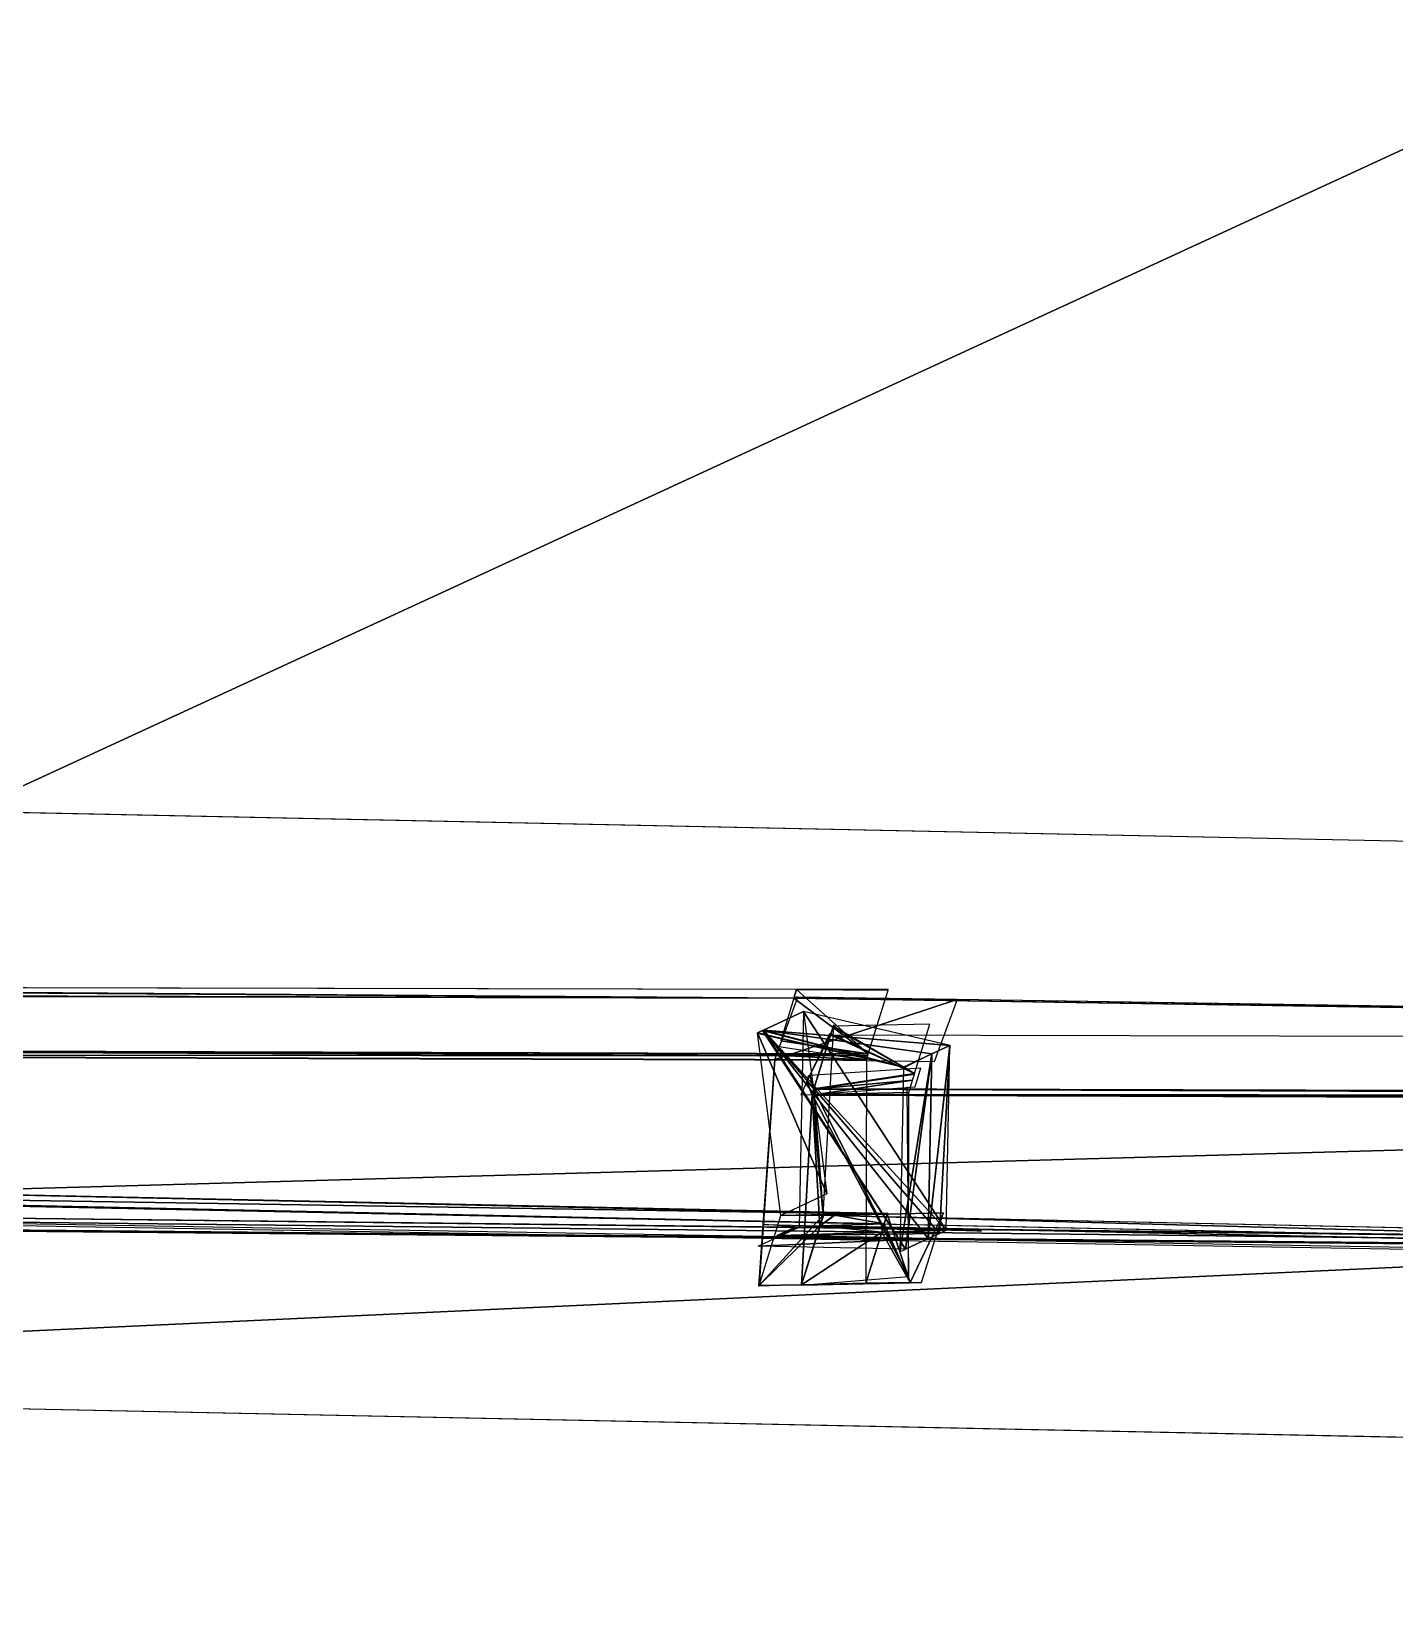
# Model space of a CAD drawing. Extents: x -1551 to 3643, y -2128 to 2177.
# Drawn here: x 436.92 to 477.19, y -73.08 to -26.51 of the extents above; entities that cross this region are included whole.
import ezdxf

# ---------------------------------------------------------------- set-up
doc = ezdxf.new("R2010")
doc.units = 0
doc.header["$MEASUREMENT"] = 0
doc.layers.get('0').update_dxf_attribs({"color": 13, "linetype": 'CONTINUOUS'})

# ---------------------------------------------------------------- blocks, each defined once
blk = doc.blocks.new('HOUSE_DWG')
at = {"color": 0}
for p, q in [((550.767, 17.147, 125.262), (805.723, 77.689, 125.958)), ((801.335, 72.291, 87.099), (611.28, 26.098, 87.099)), ((558.815, 6.003, 121.799), (803.776, 67.188, 121.799)), ((558.9, 6.087, 75.747), (807.03, 67.399, 75.747)), ((563.24, 7.133, 76.816), (807.64, 66.09, 76.816)), ((797.492, 57.621, 125.925), (554.839, 0, 125.262)), ((757.337, 53.956, 85.364), (559.022, 6.116, 85.364)), ((607.999, 24.215, 92.226), (656.488, 36.668, 91.319)), ((659.383, 35.975, 122.688), (608.357, 22.907, 122.908)), ((608.4, 22.751, 126.565), (659.516, 35.842, 126.345)), ((609.037, 18.933, 86.391), (660.687, 31.153, 86.129)), ((660.759, 30.891, 92.256), (612.772, 19.539, 92.5)), ((657.721, 30.247, 86.119), (560.959, 7.27, 86.119)), ((611.28, 26.098, 87.099), (606.707, 24.987, 87.099)), ((611.28, 26.098, 87.099), (611.643, 24.602, 126.193)), ((609.223, 25.865, 86.119), (606.604, 25.198, 86.13)), ((609.227, 25.853, 86.399), (609.223, 25.865, 86.119)), ((609.227, 25.852, 86.412), (609.227, 25.853, 86.399)), ((606.607, 25.186, 86.414), (558.119, 12.732, 87.322)), ((606.604, 25.198, 86.13), (606.607, 25.186, 86.401)), ((606.607, 25.186, 86.401), (606.607, 25.186, 86.41)), ((606.607, 25.186, 86.41), (606.607, 25.186, 86.414)), ((606.607, 25.186, 86.414), (606.664, 24.977, 91.319)), ((606.607, 25.186, 86.414), (606.664, 24.977, 91.319)), ((610.691, 25.2, 87.313), (607.942, 24.424, 87.322)), ((558.176, 12.523, 92.226), (606.664, 24.977, 91.319)), ((606.707, 24.987, 87.099), (606.664, 24.977, 87.099)), ((606.664, 24.977, 87.099), (606.664, 24.977, 91.319)), ((607.071, 23.49, 126.193), (606.707, 24.987, 87.099)), ((609.56, 24.283, 122.688), (558.534, 11.215, 122.908)), ((611.643, 24.602, 126.193), (607.071, 23.49, 126.193)), ((607.934, 24.453, 86.623), (607.934, 24.452, 86.647)), ((609.037, 18.933, 86.391), (607.934, 24.453, 86.623)), ((607.934, 24.452, 86.647), (607.942, 24.424, 87.322)), ((607.942, 24.424, 87.322), (607.948, 24.4, 87.876)), ((607.948, 24.4, 87.876), (607.993, 24.238, 91.673)), ((607.948, 24.4, 87.876), (607.993, 24.238, 91.673)), ((607.993, 24.238, 91.673), (607.951, 24.23, 91.673)), ((607.951, 24.23, 91.673), (608.033, 23.176, 115.487)), ((607.993, 24.238, 91.673), (607.999, 24.215, 92.226)), ((607.993, 24.238, 91.673), (607.999, 24.215, 92.226)), ((609.65, 24.306, 122.688), (609.56, 24.283, 122.688)), ((609.65, 24.306, 122.688), (609.56, 24.283, 122.688)), ((609.56, 24.283, 122.688), (609.653, 24.295, 122.943)), ((609.56, 24.283, 122.688), (609.653, 24.295, 122.943)), ((609.653, 24.295, 122.943), (609.65, 24.306, 122.688)), ((609.662, 24.261, 123.76), (609.653, 24.295, 122.943)), ((558.573, 11.072, 126.266), (609.633, 24.143, 126.181)), ((558.573, 11.072, 126.266), (609.633, 24.143, 126.181)), ((558.576, 11.059, 126.565), (609.693, 24.15, 126.345)), ((605.804, 23.652, 86.757), (610.247, 23.767, 86.757)), ((610.247, 23.767, 4.24), (605.804, 23.652, 4.24)), ((608.75, 24.028, 123.764), (606.986, 23.8, 118.934)), ((606.986, 23.8, 118.934), (607.043, 23.594, 123.772)), ((608.75, 24.028, 123.764), (607.043, 23.594, 123.772)), ((607.071, 23.49, 126.193), (609.633, 24.143, 126.181)), ((609.691, 24.157, 126.181), (609.633, 24.143, 126.181)), ((609.691, 24.157, 126.181), (609.633, 24.143, 126.181)), ((609.691, 24.157, 126.181), (609.633, 24.143, 126.181)), ((609.633, 24.143, 126.181), (609.693, 24.15, 126.345)), ((609.633, 24.143, 126.181), (609.693, 24.15, 126.345)), ((609.691, 24.157, 126.181), (611.328, 17.766, 125.907)), ((609.693, 24.15, 126.345), (609.691, 24.157, 126.181)), ((610.247, 23.767, 36.547), (610.292, 23.777, 86.781)), ((610.247, 23.767, 36.547), (611.509, 18.454, 36.547)), ((611.509, 18.454, 36.181), (610.247, 23.767, 36.547)), ((610.247, 23.767, 4.481), (610.247, 23.767, 36.547)), ((611.509, 18.454, 36.181), (610.247, 23.767, 36.547)), ((611.509, 18.454, 4.573), (610.247, 23.767, 4.481)), ((610.247, 23.767, 36.547), (610.247, 23.767, 86.757)), ((610.247, 23.767, 86.757), (611.509, 18.454, 86.757)), ((610.247, 23.767, 36.547), (611.509, 18.454, 36.547)), ((610.247, 23.767, 36.547), (610.247, 23.767, 86.757)), ((610.247, 23.767, 4.481), (610.247, 23.767, 36.547)), ((610.247, 23.767, 4.481), (610.247, 23.767, 4.24)), ((611.023, 23.987, 115.785), (611.019, 24, 115.476)), ((611.062, 23.844, 119.133), (611.023, 23.987, 115.785)), ((605.804, 23.652, 4.24), (607.277, 17.45, 4.24)), ((605.804, 23.652, 4.24), (607.826, 18.603, 4.24)), ((607.826, 18.603, 86.134), (605.804, 23.652, 86.134)), ((605.804, 23.652, 76.82), (605.804, 23.652, 75.331)), ((605.804, 23.652, 86.134), (605.804, 23.652, 76.82)), ((605.804, 23.652, 86.134), (605.804, 23.652, 86.757)), ((605.804, 23.652, 75.331), (605.804, 23.652, 4.24)), ((611.509, 18.454, 76.82), (605.804, 23.652, 76.82)), ((605.804, 23.652, 76.82), (605.804, 23.652, 75.331)), ((605.804, 23.652, 75.331), (605.804, 23.652, 4.24)), ((605.804, 23.652, 4.24), (611.509, 18.454, 4.24)), ((607.071, 23.49, 126.193), (608.29, 16.908, 125.917)), ((608.396, 22.764, 126.266), (611.285, 23.748, 126.263)), ((608.507, 22.795, 126.266), (611.145, 23.54, 126.257)), ((608.507, 22.795, 126.266), (611.145, 23.54, 126.257)), ((611.051, 23.689, 126.256), (612.495, 18.27, 126.031)), ((612.495, 18.27, 126.031), (611.145, 23.54, 126.257)), ((608.046, 23.015, 119.144), (608.003, 23.173, 115.424)), ((608.357, 22.907, 122.908), (608.033, 23.176, 115.487)), ((608.033, 23.176, 115.487), (608.046, 23.015, 119.144)), ((608.357, 22.907, 122.908), (608.033, 23.176, 115.487)), ((608.385, 22.761, 126.266), (608.046, 23.015, 119.144)), ((608.046, 23.015, 119.144), (608.396, 22.764, 126.266)), ((608.385, 22.761, 126.266), (608.046, 23.015, 119.144)), ((608.046, 23.015, 119.144), (608.077, 22.674, 126.267)), ((608.046, 23.015, 119.144), (608.396, 22.764, 126.266)), ((608.357, 22.907, 122.908), (608.361, 22.894, 123.216)), ((608.357, 22.907, 122.908), (608.361, 22.894, 123.216)), ((608.357, 22.907, 122.908), (608.361, 22.894, 123.216)), ((608.357, 22.907, 122.908), (608.361, 22.894, 123.216)), ((608.396, 22.764, 126.266), (608.361, 22.894, 123.216)), ((608.396, 22.764, 126.266), (608.361, 22.894, 123.216)), ((608.396, 22.764, 126.266), (608.361, 22.894, 123.216)), ((608.396, 22.764, 126.266), (608.361, 22.894, 123.216)), ((608.077, 22.674, 126.267), (608.385, 22.761, 126.266)), ((608.396, 22.764, 126.266), (608.385, 22.761, 126.266)), ((608.396, 22.764, 126.266), (608.385, 22.761, 126.266)), ((608.4, 22.751, 126.565), (608.385, 22.761, 126.266)), ((608.507, 22.795, 126.266), (608.396, 22.764, 126.266)), ((608.507, 22.795, 126.266), (608.396, 22.764, 126.266)), ((608.507, 22.795, 126.266), (608.396, 22.764, 126.266)), ((608.398, 22.758, 126.401), (608.396, 22.764, 126.266)), ((608.398, 22.758, 126.401), (608.396, 22.764, 126.266)), ((608.396, 22.764, 126.266), (609.501, 17.238, 126.169)), ((608.398, 22.758, 126.401), (608.396, 22.764, 126.266)), ((608.398, 22.758, 126.401), (608.396, 22.764, 126.266)), ((608.396, 22.764, 126.266), (609.501, 17.238, 126.169)), ((608.396, 22.764, 126.266), (609.501, 17.238, 126.169)), ((608.4, 22.751, 126.565), (608.398, 22.758, 126.401)), ((608.4, 22.751, 126.565), (608.398, 22.758, 126.401)), ((608.4, 22.751, 126.565), (608.398, 22.758, 126.401)), ((608.507, 22.795, 126.266), (608.4, 22.751, 126.565)), ((612.467, 19.891, 86.612), (610.87, 19.44, 86.618)), ((612.467, 19.891, 86.612), (610.87, 19.44, 86.618)), ((612.467, 19.891, 86.612), (610.87, 19.44, 86.612)), ((559.214, 7.241, 86.391), (610.864, 19.461, 86.129)), ((610.935, 19.2, 92.256), (559.285, 6.98, 92.518)), ((607.826, 18.603, 86.134), (610.864, 19.461, 86.125)), ((609.121, 18.675, 92.518), (612.772, 19.539, 92.5)), ((609.121, 18.675, 92.518), (612.772, 19.539, 92.5)), ((610.87, 19.44, 86.612), (609.36, 19.014, 86.612)), ((610.87, 19.44, 86.612), (609.36, 19.014, 86.612)), ((610.87, 19.44, 86.618), (609.375, 19.018, 86.623)), ((610.87, 19.44, 86.618), (609.375, 19.018, 86.623)), ((610.864, 19.461, 86.129), (610.87, 19.44, 86.612)), ((610.864, 19.461, 86.125), (610.864, 19.461, 86.129)), ((610.864, 19.461, 86.129), (610.87, 19.44, 86.612)), ((610.935, 19.2, 92.256), (610.87, 19.44, 86.618)), ((610.935, 19.2, 92.256), (610.87, 19.44, 86.618)), ((610.87, 19.44, 86.612), (610.87, 19.44, 86.618)), ((610.87, 19.44, 86.612), (610.87, 19.44, 86.618)), ((610.87, 19.44, 86.612), (610.87, 19.44, 86.618)), ((610.935, 19.2, 92.256), (610.87, 19.44, 86.618)), ((610.989, 19.006, 96.793), (610.935, 19.2, 92.256)), ((610.989, 19.006, 96.793), (610.935, 19.2, 92.256)), ((612.526, 18.691, 4.457), (607.277, 17.45, 4.484)), ((607.523, 18.297, 92.526), (609.109, 18.672, 92.518)), ((609.36, 19.014, 86.612), (609.037, 18.933, 86.391)), ((609.36, 19.014, 86.612), (609.037, 18.933, 86.391)), ((609.037, 18.933, 86.391), (609.109, 18.672, 92.518)), ((609.037, 18.933, 86.391), (609.109, 18.672, 92.518)), ((609.037, 18.933, 86.391), (609.109, 18.672, 92.518)), ((609.037, 18.933, 86.391), (609.109, 18.672, 92.518)), ((609.36, 19.014, 86.612), (609.054, 18.928, 86.612)), ((609.36, 19.014, 86.612), (609.054, 18.928, 86.612)), ((609.054, 18.928, 86.612), (609.121, 18.675, 92.518)), ((609.054, 18.928, 86.612), (609.121, 18.675, 92.518)), ((609.121, 18.675, 92.518), (609.109, 18.672, 92.518)), ((609.121, 18.675, 92.518), (609.109, 18.672, 92.518)), ((609.121, 18.675, 92.518), (609.109, 18.672, 92.518)), ((609.121, 18.675, 92.518), (609.109, 18.672, 92.518)), ((609.109, 18.672, 92.518), (609.5, 17.24, 126.123)), ((609.109, 18.672, 92.518), (609.5, 17.24, 126.123)), ((609.109, 18.672, 92.518), (609.5, 17.24, 126.123)), ((609.375, 19.018, 86.623), (609.36, 19.014, 86.612)), ((609.375, 19.018, 86.623), (609.36, 19.014, 86.612)), ((611.509, 18.454, 36.181), (607.277, 17.45, 36.181)), ((607.277, 17.45, 4.484), (611.509, 18.454, 4.573)), ((611.509, 18.454, 36.181), (607.277, 17.45, 36.181)), ((611.509, 18.454, 36.181), (607.277, 17.45, 36.537)), ((611.509, 18.454, 76.82), (607.277, 17.45, 76.82)), ((611.509, 18.454, 36.181), (607.277, 17.45, 36.537)), ((607.826, 18.603, 4.24), (607.826, 18.603, 86.134)), ((609.501, 17.238, 126.169), (612.495, 18.27, 126.031)), ((611.509, 18.454, 36.547), (611.509, 18.454, 36.181)), ((611.509, 18.454, 4.573), (611.509, 18.454, 16.51)), ((611.509, 18.454, 4.573), (611.509, 18.454, 16.51)), ((611.509, 18.454, 36.547), (611.509, 18.454, 76.82)), ((611.509, 18.454, 36.547), (611.509, 18.454, 36.181)), ((611.509, 18.454, 86.757), (611.509, 18.454, 76.82)), ((611.509, 18.454, 36.547), (611.509, 18.454, 76.82)), ((611.509, 18.454, 4.573), (611.509, 18.454, 16.51)), ((611.509, 18.454, 36.547), (611.509, 18.454, 36.181)), ((611.509, 18.454, 36.547), (611.509, 18.454, 76.82)), ((611.509, 18.454, 4.24), (611.509, 18.454, 4.573)), ((612.593, 18.113, 126.123), (612.914, 18.203, 126.123)), ((609.5, 17.24, 126.123), (612.593, 18.113, 126.123)), ((609.5, 17.24, 126.123), (612.593, 18.113, 126.123)), ((609.5, 17.24, 126.123), (611.328, 17.766, 125.907)), ((609.5, 17.24, 126.123), (611.328, 17.766, 125.907)), ((609.501, 17.238, 126.169), (612.593, 18.111, 126.159)), ((612.593, 18.111, 126.159), (612.593, 18.113, 126.123)), ((607.277, 17.45, 36.537), (607.155, 17.421, 36.547)), ((607.155, 17.421, 4.481), (607.277, 17.45, 4.484)), ((607.155, 17.421, 36.547), (607.155, 17.421, 4.481)), ((607.277, 17.45, 4.24), (607.277, 17.45, 4.484)), ((607.277, 17.45, 36.181), (607.277, 17.45, 4.484)), ((607.277, 17.45, 36.537), (607.277, 17.45, 36.181)), ((607.277, 17.45, 76.82), (607.277, 17.45, 36.537)), ((607.277, 17.45, 36.181), (607.277, 17.45, 4.484)), ((607.277, 17.45, 36.537), (607.277, 17.45, 36.181)), ((609.5, 17.24, 126.123), (609.501, 17.238, 126.169)), ((609.5, 17.24, 126.123), (609.501, 17.238, 126.169)), ((608.294, 16.893, 126.265), (608.29, 16.908, 125.917)), ((608.294, 16.893, 126.265), (608.29, 16.908, 125.917))]:
    blk.add_line(p, q, dxfattribs=at)
at = {"color": 17}
for p, q in [((606.664, 24.977, 91.319), (801.335, 72.291, 91.319)), ((807.03, 67.399, 91.701), (558.9, 6.087, 91.701)), ((803.687, 67.148, 125.262), (570.668, 8.946, 125.262)), ((609.65, 24.306, 122.688), (609.227, 25.852, 86.412)), ((611.019, 24, 115.476), (610.691, 25.2, 87.313)), ((606.664, 24.977, 91.319), (606.947, 23.945, 115.532)), ((606.947, 23.945, 115.532), (609.56, 24.283, 122.688)), ((609.662, 24.261, 123.76), (608.75, 24.028, 123.764)), ((609.691, 24.157, 126.181), (609.662, 24.261, 123.76)), ((609.691, 24.157, 126.181), (609.662, 24.261, 123.76)), ((607.999, 24.215, 92.226), (608.357, 22.907, 122.908)), ((607.999, 24.215, 92.226), (608.357, 22.907, 122.908)), ((607.999, 24.215, 92.226), (608.357, 22.907, 122.908)), ((608.033, 23.176, 115.487), (611.159, 24.207, 115.483)), ((611.019, 24, 115.476), (608.357, 22.907, 122.908)), ((611.019, 24, 115.476), (608.357, 22.907, 122.908)), ((608.361, 22.894, 123.216), (611.023, 23.987, 115.785)), ((608.361, 22.894, 123.216), (611.023, 23.987, 115.785)), ((611.062, 23.844, 119.133), (608.507, 22.795, 126.266)), ((611.062, 23.844, 119.133), (608.507, 22.795, 126.266)), ((608.75, 24.028, 123.764), (609.633, 24.143, 126.181)), ((608.75, 24.028, 123.764), (609.633, 24.143, 126.181)), ((611.145, 23.54, 126.257), (611.062, 23.844, 119.133)), ((611.285, 23.748, 126.263), (611.159, 24.207, 115.483)), ((607.043, 23.594, 123.772), (607.071, 23.49, 126.193)), ((608.294, 16.893, 126.265), (607.071, 23.49, 126.193)), ((608.396, 22.764, 126.266), (612.495, 18.27, 126.031)), ((608.396, 22.764, 126.266), (612.495, 18.27, 126.031)), ((608.398, 22.758, 126.401), (609.501, 17.238, 126.169)), ((612.593, 18.113, 126.123), (612.467, 19.891, 86.612)), ((612.914, 18.203, 126.123), (612.467, 19.891, 86.612)), ((612.593, 18.113, 126.123), (612.467, 19.891, 86.612)), ((612.772, 19.539, 92.5), (612.526, 18.691, 4.457)), ((609.121, 18.675, 92.518), (609.5, 17.24, 126.123)), ((609.121, 18.675, 92.518), (609.5, 17.24, 126.123)), ((611.328, 17.766, 125.907), (610.989, 19.006, 96.793)), ((611.328, 17.766, 125.907), (610.989, 19.006, 96.793)), ((607.277, 17.45, 4.484), (607.523, 18.297, 92.526)), ((608.29, 16.908, 125.917), (607.826, 18.603, 86.134)), ((611.509, 18.454, 16.51), (611.509, 18.454, 36.181)), ((611.509, 18.454, 16.51), (611.509, 18.454, 36.181)), ((611.509, 18.454, 16.51), (611.509, 18.454, 36.181)), ((609.5, 17.24, 126.123), (608.294, 16.893, 126.265))]:
    blk.add_line(p, q, dxfattribs=at)
at = {"color": 55}
mesh = blk.add_polyface(dxfattribs=at)
corners = [(775.96, 183.203, 86.119), (543.287, 81.694, 86.119), (532.889, 125.483, 86.119), (545.187, 73.693, 86.119), (560.959, 7.27, 86.119), (657.721, 30.247, 86.119), (690.563, 39.729, 86.119), (797.995, 90.408, 86.119), (803.649, 66.596, 86.119), (804.031, 64.99, 86.119), (803.652, 66.583, 86.119)]
mesh.append_faces([[corners[k] for k in face] for face in [(0, 1, 2), (6, 7, 8), (9, 6, 10)]], dxfattribs={"vtx0": -1, "color": 55})
mesh.append_faces([[corners[k] for k in face] for face in [(1, 0, 3), (3, 0, 4), (4, 0, 5)]], dxfattribs={"vtx0": -1, "vtx1": -1, "color": 55})
mesh.append_faces([[corners[k] for k in face] for face in [(5, 0, 6)]], dxfattribs={"vtx0": -1, "vtx1": -1, "vtx2": -1, "color": 55})
mesh.append_faces([[corners[k] for k in face] for face in [(6, 0, 7), (6, 9, 5)]], dxfattribs={"vtx0": -1, "vtx2": -1, "color": 55})
at = {"color": 17}
mesh = blk.add_polyface(dxfattribs=at)
corners = [(805.723, 77.689, 125.958), (553.72, 4.713, 125.262), (550.767, 17.147, 125.262), (554.839, 0, 125.262), (797.492, 57.621, 125.925), (809.795, 60.542, 125.958), (807.984, 68.17, 125.958)]
mesh.append_faces([[corners[k] for k in face] for face in [(0, 1, 2), (5, 0, 6)]], dxfattribs={"vtx0": -1, "color": 17})
mesh.append_faces([[corners[k] for k in face] for face in [(1, 0, 3), (3, 0, 4), (4, 0, 5)]], dxfattribs={"vtx0": -1, "vtx1": -1, "color": 17})
mesh = blk.add_polyface(dxfattribs=at)
corners = [(606.664, 24.977, 91.319), (611.28, 26.098, 87.099), (606.664, 24.977, 87.099), (801.335, 72.291, 87.099), (801.335, 72.291, 91.319)]
mesh.append_faces([[corners[k] for k in face] for face in [(0, 1, 2), (3, 0, 4)]], dxfattribs={"vtx0": -1, "color": 17})
mesh.append_faces([[corners[k] for k in face] for face in [(1, 0, 3)]], dxfattribs={"vtx0": -1, "vtx1": -1, "color": 17})
mesh = blk.add_polyface(dxfattribs=at)
corners = [(803.687, 67.148, 125.262), (558.815, 6.003, 121.799), (803.776, 67.188, 121.799), (558.727, 5.963, 125.262)]
mesh.append_faces([[corners[k] for k in face] for face in [(0, 1, 2), (1, 0, 3)]], dxfattribs={"vtx0": -1, "color": 17})
mesh = blk.add_polyface(dxfattribs=at)
corners = [(807.03, 67.399, 86.119), (558.9, 6.087, 75.747), (807.03, 67.399, 75.747), (558.9, 6.087, 91.701), (807.03, 67.399, 91.701)]
mesh.append_faces([[corners[k] for k in face] for face in [(0, 1, 2), (3, 0, 4)]], dxfattribs={"vtx0": -1, "color": 17})
mesh.append_faces([[corners[k] for k in face] for face in [(1, 0, 3)]], dxfattribs={"vtx0": -1, "vtx1": -1, "color": 17})
mesh = blk.add_polyface(dxfattribs=at)
corners = [(608.357, 22.907, 122.908), (659.476, 35.987, 122.943), (659.383, 35.975, 122.688), (608.361, 22.894, 123.216), (659.486, 35.952, 123.76), (608.396, 22.764, 126.266), (659.514, 35.849, 126.181)]
mesh.append_faces([[corners[k] for k in face] for face in [(0, 1, 2), (4, 5, 6)]], dxfattribs={"vtx0": -1, "color": 17})
mesh.append_faces([[corners[k] for k in face] for face in [(1, 3, 4)]], dxfattribs={"vtx0": -1, "vtx1": -1, "color": 17})
mesh.append_faces([[corners[k] for k in face] for face in [(1, 0, 3), (4, 3, 5)]], dxfattribs={"vtx0": -1, "vtx2": -1, "color": 17})
mesh = blk.add_polyface(dxfattribs=at)
corners = [(608.396, 22.764, 126.266), (659.456, 35.835, 126.181), (659.514, 35.849, 126.181)]
mesh.append_faces([[corners[k] for k in face] for face in [(0, 1, 2)]], dxfattribs={"color": 17})
mesh = blk.add_polyface(dxfattribs=at)
corners = [(608.396, 22.764, 126.266), (659.516, 35.842, 126.345), (659.456, 35.835, 126.181), (608.398, 22.758, 126.401), (608.4, 22.751, 126.565)]
mesh.append_faces([[corners[k] for k in face] for face in [(0, 1, 2), (1, 3, 4)]], dxfattribs={"vtx0": -1, "color": 17})
mesh.append_faces([[corners[k] for k in face] for face in [(1, 0, 3)]], dxfattribs={"vtx0": -1, "vtx2": -1, "color": 17})
mesh = blk.add_polyface(dxfattribs=at)
corners = [(660.759, 30.891, 92.256), (609.037, 18.933, 86.391), (660.687, 31.153, 86.129), (609.109, 18.672, 92.518)]
mesh.append_faces([[corners[k] for k in face] for face in [(0, 1, 2), (1, 0, 3)]], dxfattribs={"vtx0": -1, "color": 17})
mesh = blk.add_polyface(dxfattribs=at)
corners = [(609.109, 18.672, 92.518), (612.772, 19.539, 92.5), (609.121, 18.675, 92.518), (660.759, 30.891, 92.256)]
mesh.append_faces([[corners[k] for k in face] for face in [(0, 1, 2), (1, 0, 3)]], dxfattribs={"vtx0": -1, "color": 17})
mesh = blk.add_polyface(dxfattribs=at)
corners = [(611.28, 26.098, 87.099), (607.071, 23.49, 126.193), (606.707, 24.987, 87.099), (611.643, 24.602, 126.193)]
mesh.append_faces([[corners[k] for k in face] for face in [(0, 1, 2), (1, 0, 3)]], dxfattribs={"vtx0": -1, "color": 17})
mesh = blk.add_polyface(dxfattribs=at)
corners = [(606.604, 25.198, 86.13), (609.227, 25.853, 86.399), (609.223, 25.865, 86.119), (606.607, 25.186, 86.401), (609.227, 25.852, 86.412), (606.607, 25.186, 86.41), (606.607, 25.186, 86.414), (609.65, 24.306, 122.688), (606.664, 24.977, 91.319), (606.947, 23.945, 115.532), (609.56, 24.283, 122.688)]
mesh.append_faces([[corners[k] for k in face] for face in [(0, 1, 2), (7, 9, 10)]], dxfattribs={"vtx0": -1, "color": 17})
mesh.append_faces([[corners[k] for k in face] for face in [(1, 3, 4), (4, 6, 7)]], dxfattribs={"vtx0": -1, "vtx1": -1, "color": 17})
mesh.append_faces([[corners[k] for k in face] for face in [(1, 0, 3), (4, 3, 5), (4, 5, 6), (7, 6, 8), (7, 8, 9)]], dxfattribs={"vtx0": -1, "vtx2": -1, "color": 17})
mesh = blk.add_polyface(dxfattribs=at)
corners = [(558.119, 12.732, 87.322), (606.664, 24.977, 91.319), (606.607, 25.186, 86.414), (558.125, 12.708, 87.876), (558.169, 12.546, 91.673), (558.176, 12.523, 92.226)]
mesh.append_faces([[corners[k] for k in face] for face in [(0, 1, 2), (1, 4, 5)]], dxfattribs={"vtx0": -1, "color": 17})
mesh.append_faces([[corners[k] for k in face] for face in [(1, 0, 3), (1, 3, 4)]], dxfattribs={"vtx0": -1, "vtx2": -1, "color": 17})
mesh = blk.add_polyface(dxfattribs=at)
corners = [(607.942, 24.424, 87.322), (611.019, 24, 115.476), (610.691, 25.2, 87.313), (607.948, 24.4, 87.876), (607.993, 24.238, 91.673), (607.999, 24.215, 92.226), (608.357, 22.907, 122.908)]
mesh.append_faces([[corners[k] for k in face] for face in [(0, 1, 2), (1, 5, 6)]], dxfattribs={"vtx0": -1, "color": 17})
mesh.append_faces([[corners[k] for k in face] for face in [(1, 0, 3), (1, 3, 4), (1, 4, 5)]], dxfattribs={"vtx0": -1, "vtx2": -1, "color": 17})
mesh = blk.add_polyface(dxfattribs=at)
corners = [(558.534, 11.215, 122.908), (609.653, 24.295, 122.943), (609.56, 24.283, 122.688), (558.537, 11.202, 123.216), (609.662, 24.261, 123.76), (558.573, 11.072, 126.266), (609.691, 24.157, 126.181)]
mesh.append_faces([[corners[k] for k in face] for face in [(0, 1, 2), (4, 5, 6)]], dxfattribs={"vtx0": -1, "color": 17})
mesh.append_faces([[corners[k] for k in face] for face in [(1, 3, 4)]], dxfattribs={"vtx0": -1, "vtx1": -1, "color": 17})
mesh.append_faces([[corners[k] for k in face] for face in [(1, 0, 3), (4, 3, 5)]], dxfattribs={"vtx0": -1, "vtx2": -1, "color": 17})
mesh = blk.add_polyface(dxfattribs=at)
corners = [(609.5, 17.24, 126.123), (608.396, 22.764, 126.266), (609.501, 17.238, 126.169), (609.109, 18.672, 92.518), (609.037, 18.933, 86.391), (608.361, 22.894, 123.216), (608.357, 22.907, 122.908), (607.934, 24.453, 86.623)]
mesh.append_faces([[corners[k] for k in face] for face in [(0, 1, 2), (6, 4, 7)]], dxfattribs={"vtx0": -1, "color": 17})
mesh.append_faces([[corners[k] for k in face] for face in [(1, 4, 5), (5, 4, 6)]], dxfattribs={"vtx0": -1, "vtx1": -1, "color": 17})
mesh.append_faces([[corners[k] for k in face] for face in [(1, 0, 3), (1, 3, 4)]], dxfattribs={"vtx0": -1, "vtx2": -1, "color": 17})
mesh = blk.add_polyface(dxfattribs=at)
corners = [(607.934, 24.452, 86.647), (607.999, 24.215, 92.226), (608.357, 22.907, 122.908)]
mesh.append_faces([[corners[k] for k in face] for face in [(0, 1, 2)]], dxfattribs={"color": 17})
mesh = blk.add_polyface(dxfattribs=at)
corners = [(607.934, 24.452, 86.647), (607.948, 24.4, 87.876), (607.993, 24.238, 91.673)]
mesh.append_faces([[corners[k] for k in face] for face in [(0, 1, 2)]], dxfattribs={"color": 17})
at = {"color": 0}
mesh = blk.add_polyface(dxfattribs=at)
corners = [(607.951, 24.23, 91.673), (607.999, 24.215, 92.226), (607.993, 24.238, 91.673), (608.033, 23.176, 115.487), (608.357, 22.907, 122.908)]
mesh.append_faces([[corners[k] for k in face] for face in [(0, 1, 2), (1, 3, 4)]], dxfattribs={"vtx0": -1, "color": 0})
mesh.append_faces([[corners[k] for k in face] for face in [(1, 0, 3)]], dxfattribs={"vtx0": -1, "vtx2": -1, "color": 0})
at = {"color": 17}
mesh = blk.add_polyface(dxfattribs=at)
corners = [(608.75, 24.028, 123.764), (609.691, 24.157, 126.181), (609.662, 24.261, 123.76), (609.633, 24.143, 126.181)]
mesh.append_faces([[corners[k] for k in face] for face in [(0, 1, 2), (1, 0, 3)]], dxfattribs={"vtx0": -1, "color": 17})
at = {"color": 0}
mesh = blk.add_polyface(dxfattribs=at)
corners = [(609.653, 24.295, 122.943), (609.65, 24.306, 122.688), (609.56, 24.283, 122.688)]
mesh.append_faces([[corners[k] for k in face] for face in [(0, 1, 2)]], dxfattribs={"color": 0})
at = {"color": 17}
mesh = blk.add_polyface(dxfattribs=at)
corners = [(558.573, 11.072, 126.266), (609.633, 24.143, 126.181), (609.691, 24.157, 126.181)]
mesh.append_faces([[corners[k] for k in face] for face in [(0, 1, 2)]], dxfattribs={"color": 17})
mesh = blk.add_polyface(dxfattribs=at)
corners = [(558.573, 11.072, 126.266), (609.693, 24.15, 126.345), (609.633, 24.143, 126.181), (558.574, 11.066, 126.401), (558.576, 11.059, 126.565)]
mesh.append_faces([[corners[k] for k in face] for face in [(0, 1, 2), (1, 3, 4)]], dxfattribs={"vtx0": -1, "color": 17})
mesh.append_faces([[corners[k] for k in face] for face in [(1, 0, 3)]], dxfattribs={"vtx0": -1, "vtx2": -1, "color": 17})
at = {"color": 0}
mesh = blk.add_polyface(dxfattribs=at)
corners = [(605.804, 23.652, 75.331), (610.247, 23.767, 4.24), (605.804, 23.652, 4.24), (610.247, 23.767, 4.481), (610.247, 23.767, 36.547), (610.247, 23.767, 86.757), (605.804, 23.652, 76.82), (605.804, 23.652, 86.134), (605.804, 23.652, 86.757)]
mesh.append_faces([[corners[k] for k in face] for face in [(0, 1, 2), (5, 7, 8)]], dxfattribs={"vtx0": -1, "color": 0})
mesh.append_faces([[corners[k] for k in face] for face in [(1, 0, 3), (3, 0, 4), (4, 0, 5)]], dxfattribs={"vtx0": -1, "vtx1": -1, "color": 0})
mesh.append_faces([[corners[k] for k in face] for face in [(5, 0, 6), (5, 6, 7)]], dxfattribs={"vtx0": -1, "vtx2": -1, "color": 0})
at = {"color": 17}
mesh = blk.add_polyface(dxfattribs=at)
corners = [(607.043, 23.594, 123.772), (609.633, 24.143, 126.181), (608.75, 24.028, 123.764), (607.071, 23.49, 126.193)]
mesh.append_faces([[corners[k] for k in face] for face in [(0, 1, 2), (1, 0, 3)]], dxfattribs={"vtx0": -1, "color": 17})
at = {"color": 0}
mesh = blk.add_polyface(dxfattribs=at)
corners = [(608.357, 22.907, 122.908), (611.023, 23.987, 115.785), (611.019, 24, 115.476), (608.361, 22.894, 123.216)]
mesh.append_faces([[corners[k] for k in face] for face in [(0, 1, 2), (1, 0, 3)]], dxfattribs={"vtx0": -1, "color": 0})
at = {"color": 17}
mesh = blk.add_polyface(dxfattribs=at)
corners = [(608.361, 22.894, 123.216), (611.062, 23.844, 119.133), (611.023, 23.987, 115.785), (608.507, 22.795, 126.266), (608.396, 22.764, 126.266)]
mesh.append_faces([[corners[k] for k in face] for face in [(0, 1, 2), (3, 0, 4)]], dxfattribs={"vtx0": -1, "color": 17})
mesh.append_faces([[corners[k] for k in face] for face in [(1, 0, 3)]], dxfattribs={"vtx0": -1, "vtx1": -1, "color": 17})
mesh = blk.add_polyface(dxfattribs=at)
corners = [(608.507, 22.795, 126.266), (611.145, 23.54, 126.257), (611.062, 23.844, 119.133)]
mesh.append_faces([[corners[k] for k in face] for face in [(0, 1, 2)]], dxfattribs={"color": 17})
at = {"color": 0}
mesh = blk.add_polyface(dxfattribs=at)
corners = [(609.693, 24.15, 126.345), (609.691, 24.157, 126.181), (609.633, 24.143, 126.181)]
mesh.append_faces([[corners[k] for k in face] for face in [(0, 1, 2)]], dxfattribs={"color": 0})
at = {"color": 251}
mesh = blk.add_polyface(dxfattribs=at)
corners = [(610.247, 23.767, 36.547), (611.509, 18.454, 36.547), (611.509, 18.454, 36.181)]
mesh.append_faces([[corners[k] for k in face] for face in [(0, 1, 2)]], dxfattribs={"color": 251})
at = {"color": 17}
mesh = blk.add_polyface(dxfattribs=at)
corners = [(610.247, 23.767, 4.481), (611.509, 18.454, 16.51), (611.509, 18.454, 4.573), (611.509, 18.454, 36.181), (610.247, 23.767, 36.547)]
mesh.append_faces([[corners[k] for k in face] for face in [(0, 1, 2), (3, 0, 4)]], dxfattribs={"vtx0": -1, "color": 17})
mesh.append_faces([[corners[k] for k in face] for face in [(1, 0, 3)]], dxfattribs={"vtx0": -1, "vtx1": -1, "color": 17})
mesh = blk.add_polyface(dxfattribs=at)
corners = [(610.247, 23.767, 36.547), (611.509, 18.454, 76.82), (611.509, 18.454, 36.547), (611.509, 18.454, 86.757), (610.247, 23.767, 86.757)]
mesh.append_faces([[corners[k] for k in face] for face in [(0, 1, 2), (3, 0, 4)]], dxfattribs={"vtx0": -1, "color": 17})
mesh.append_faces([[corners[k] for k in face] for face in [(1, 0, 3)]], dxfattribs={"vtx0": -1, "vtx1": -1, "color": 17})
at = {"color": 0}
mesh = blk.add_polyface(dxfattribs=at)
corners = [(605.804, 23.652, 86.134), (607.826, 18.603, 4.24), (607.826, 18.603, 86.134), (605.804, 23.652, 4.24)]
mesh.append_faces([[corners[k] for k in face] for face in [(0, 1, 2), (1, 0, 3)]], dxfattribs={"vtx0": -1, "color": 0})
mesh = blk.add_polyface(dxfattribs=at)
corners = [(611.509, 18.454, 4.573), (605.804, 23.652, 4.24), (611.509, 18.454, 4.24), (605.804, 23.652, 75.331), (611.509, 18.454, 16.51), (611.509, 18.454, 36.181), (611.509, 18.454, 36.547), (611.509, 18.454, 76.82), (605.804, 23.652, 76.82)]
mesh.append_faces([[corners[k] for k in face] for face in [(0, 1, 2), (3, 7, 8)]], dxfattribs={"vtx0": -1, "color": 0})
mesh.append_faces([[corners[k] for k in face] for face in [(1, 0, 3)]], dxfattribs={"vtx0": -1, "vtx1": -1, "color": 0})
mesh.append_faces([[corners[k] for k in face] for face in [(3, 0, 4), (3, 4, 5), (3, 5, 6), (3, 6, 7)]], dxfattribs={"vtx0": -1, "vtx2": -1, "color": 0})
mesh = blk.add_polyface(dxfattribs=at)
corners = [(607.071, 23.49, 126.193), (608.29, 16.908, 125.917), (608.294, 16.893, 126.265)]
mesh.append_faces([[corners[k] for k in face] for face in [(0, 1, 2)]], dxfattribs={"color": 0})
at = {"color": 17}
mesh = blk.add_polyface(dxfattribs=at)
corners = [(612.495, 18.27, 126.031), (608.507, 22.795, 126.266), (608.396, 22.764, 126.266), (611.145, 23.54, 126.257)]
mesh.append_faces([[corners[k] for k in face] for face in [(0, 1, 2), (1, 0, 3)]], dxfattribs={"vtx0": -1, "color": 17})
at = {"color": 0}
mesh = blk.add_polyface(dxfattribs=at)
corners = [(608.046, 23.015, 119.144), (608.357, 22.907, 122.908), (608.033, 23.176, 115.487), (608.361, 22.894, 123.216), (608.396, 22.764, 126.266)]
mesh.append_faces([[corners[k] for k in face] for face in [(0, 1, 2), (3, 0, 4)]], dxfattribs={"vtx0": -1, "color": 0})
mesh.append_faces([[corners[k] for k in face] for face in [(1, 0, 3)]], dxfattribs={"vtx0": -1, "vtx1": -1, "color": 0})
mesh = blk.add_polyface(dxfattribs=at)
corners = [(608.385, 22.761, 126.266), (608.046, 23.015, 119.144), (608.396, 22.764, 126.266)]
mesh.append_faces([[corners[k] for k in face] for face in [(0, 1, 2)]], dxfattribs={"color": 0})
mesh = blk.add_polyface(dxfattribs=at)
corners = [(608.077, 22.674, 126.267), (608.385, 22.761, 126.266), (608.046, 23.015, 119.144)]
mesh.append_faces([[corners[k] for k in face] for face in [(0, 1, 2)]], dxfattribs={"color": 0})
mesh = blk.add_polyface(dxfattribs=at)
corners = [(608.385, 22.761, 126.266), (608.398, 22.758, 126.401), (608.396, 22.764, 126.266), (608.4, 22.751, 126.565)]
mesh.append_faces([[corners[k] for k in face] for face in [(0, 1, 2), (1, 0, 3)]], dxfattribs={"vtx0": -1, "color": 0})
mesh = blk.add_polyface(dxfattribs=at)
corners = [(608.507, 22.795, 126.266), (608.398, 22.758, 126.401), (608.4, 22.751, 126.565), (608.396, 22.764, 126.266)]
mesh.append_faces([[corners[k] for k in face] for face in [(0, 1, 2), (1, 0, 3)]], dxfattribs={"vtx0": -1, "color": 0})
at = {"color": 17}
mesh = blk.add_polyface(dxfattribs=at)
corners = [(612.495, 18.27, 126.031), (608.396, 22.764, 126.266), (609.501, 17.238, 126.169)]
mesh.append_faces([[corners[k] for k in face] for face in [(0, 1, 2)]], dxfattribs={"color": 17})
at = {"color": 251}
mesh = blk.add_polyface(dxfattribs=at)
corners = [(608.396, 22.764, 126.266), (608.398, 22.758, 126.401), (609.501, 17.238, 126.169)]
mesh.append_faces([[corners[k] for k in face] for face in [(0, 1, 2)]], dxfattribs={"color": 251})
at = {"color": 17}
mesh = blk.add_polyface(dxfattribs=at)
corners = [(610.87, 19.44, 86.618), (612.593, 18.113, 126.123), (612.467, 19.891, 86.612), (610.935, 19.2, 92.256), (610.989, 19.006, 96.793), (611.328, 17.766, 125.907), (609.5, 17.24, 126.123)]
mesh.append_faces([[corners[k] for k in face] for face in [(0, 1, 2), (1, 5, 6)]], dxfattribs={"vtx0": -1, "color": 17})
mesh.append_faces([[corners[k] for k in face] for face in [(1, 0, 3), (1, 3, 4), (1, 4, 5)]], dxfattribs={"vtx0": -1, "vtx2": -1, "color": 17})
at = {"color": 0}
mesh = blk.add_polyface(dxfattribs=at)
corners = [(610.87, 19.44, 86.618), (612.467, 19.891, 86.612), (610.87, 19.44, 86.612)]
mesh.append_faces([[corners[k] for k in face] for face in [(0, 1, 2)]], dxfattribs={"color": 0})
at = {"color": 17}
mesh = blk.add_polyface(dxfattribs=at)
corners = [(612.593, 18.113, 126.123), (612.914, 18.203, 126.123), (612.467, 19.891, 86.612)]
mesh.append_faces([[corners[k] for k in face] for face in [(0, 1, 2)]], dxfattribs={"color": 17})
mesh = blk.add_polyface(dxfattribs=at)
corners = [(610.87, 19.44, 86.612), (559.214, 7.241, 86.391), (610.864, 19.461, 86.129), (559.285, 6.98, 92.518), (610.87, 19.44, 86.618), (610.935, 19.2, 92.256)]
mesh.append_faces([[corners[k] for k in face] for face in [(0, 1, 2), (3, 4, 5)]], dxfattribs={"vtx0": -1, "color": 17})
mesh.append_faces([[corners[k] for k in face] for face in [(1, 0, 3)]], dxfattribs={"vtx0": -1, "vtx1": -1, "color": 17})
mesh.append_faces([[corners[k] for k in face] for face in [(3, 0, 4)]], dxfattribs={"vtx0": -1, "vtx2": -1, "color": 17})
mesh = blk.add_polyface(dxfattribs=at)
corners = [(607.277, 17.45, 4.484), (612.772, 19.539, 92.5), (612.526, 18.691, 4.457), (609.109, 18.672, 92.518), (607.523, 18.297, 92.526)]
mesh.append_faces([[corners[k] for k in face] for face in [(0, 1, 2), (3, 0, 4)]], dxfattribs={"vtx0": -1, "color": 17})
mesh.append_faces([[corners[k] for k in face] for face in [(1, 0, 3)]], dxfattribs={"vtx0": -1, "vtx1": -1, "color": 17})
mesh = blk.add_polyface(dxfattribs=at)
corners = [(610.864, 19.461, 86.129), (607.826, 18.603, 86.134), (610.864, 19.461, 86.125), (610.87, 19.44, 86.612), (609.037, 18.933, 86.391), (609.36, 19.014, 86.612), (608.29, 16.908, 125.917), (609.109, 18.672, 92.518), (609.5, 17.24, 126.123), (608.294, 16.893, 126.265)]
mesh.append_faces([[corners[k] for k in face] for face in [(0, 1, 2), (4, 3, 5), (6, 8, 9)]], dxfattribs={"vtx0": -1, "color": 17})
mesh.append_faces([[corners[k] for k in face] for face in [(1, 3, 4)]], dxfattribs={"vtx0": -1, "vtx1": -1, "vtx2": -1, "color": 17})
mesh.append_faces([[corners[k] for k in face] for face in [(1, 0, 3), (4, 6, 1), (6, 4, 7), (6, 7, 8)]], dxfattribs={"vtx0": -1, "vtx2": -1, "color": 17})
mesh = blk.add_polyface(dxfattribs=at)
corners = [(609.121, 18.675, 92.518), (609.36, 19.014, 86.612), (609.054, 18.928, 86.612), (609.375, 19.018, 86.623), (610.935, 19.2, 92.256), (610.989, 19.006, 96.793), (609.5, 17.24, 126.123), (611.328, 17.766, 125.907), (610.87, 19.44, 86.618)]
mesh.append_faces([[corners[k] for k in face] for face in [(0, 1, 2), (5, 6, 7)]], dxfattribs={"vtx0": -1, "color": 17})
mesh.append_faces([[corners[k] for k in face] for face in [(1, 0, 3), (4, 0, 5)]], dxfattribs={"vtx0": -1, "vtx1": -1, "color": 17})
mesh.append_faces([[corners[k] for k in face] for face in [(3, 0, 4)]], dxfattribs={"vtx0": -1, "vtx1": -1, "vtx2": -1, "color": 17})
mesh.append_faces([[corners[k] for k in face] for face in [(5, 0, 6)]], dxfattribs={"vtx0": -1, "vtx2": -1, "color": 17})
mesh.append_faces([[corners[k] for k in face] for face in [(4, 8, 3)]], dxfattribs={"vtx2": -1, "color": 17})
mesh = blk.add_polyface(dxfattribs=at)
corners = [(612.772, 19.539, 92.5), (609.109, 18.672, 92.518), (609.121, 18.675, 92.518)]
mesh.append_faces([[corners[k] for k in face] for face in [(0, 1, 2)]], dxfattribs={"color": 17})
at = {"color": 0}
mesh = blk.add_polyface(dxfattribs=at)
corners = [(610.87, 19.44, 86.612), (609.375, 19.018, 86.623), (609.36, 19.014, 86.612), (610.87, 19.44, 86.618)]
mesh.append_faces([[corners[k] for k in face] for face in [(0, 1, 2), (1, 0, 3)]], dxfattribs={"vtx0": -1, "color": 0})
mesh = blk.add_polyface(dxfattribs=at)
corners = [(609.109, 18.672, 92.518), (609.054, 18.928, 86.612), (609.037, 18.933, 86.391), (609.36, 19.014, 86.612)]
mesh.append_faces([[corners[k] for k in face] for face in [(0, 1, 2), (3, 2, 1)]], dxfattribs={"vtx1": -1, "color": 0})
mesh = blk.add_polyface(dxfattribs=at)
corners = [(609.109, 18.672, 92.518), (609.121, 18.675, 92.518), (609.054, 18.928, 86.612)]
mesh.append_faces([[corners[k] for k in face] for face in [(0, 1, 2)]], dxfattribs={"color": 0})
mesh = blk.add_polyface(dxfattribs=at)
corners = [(609.5, 17.24, 126.123), (609.121, 18.675, 92.518), (609.109, 18.672, 92.518)]
mesh.append_faces([[corners[k] for k in face] for face in [(0, 1, 2)]], dxfattribs={"color": 0})
at = {"color": 17}
mesh = blk.add_polyface(dxfattribs=at)
corners = [(611.509, 18.454, 4.573), (607.277, 17.45, 36.181), (607.277, 17.45, 4.484), (611.509, 18.454, 16.51), (611.509, 18.454, 36.181)]
mesh.append_faces([[corners[k] for k in face] for face in [(0, 1, 2), (1, 3, 4)]], dxfattribs={"vtx0": -1, "color": 17})
mesh.append_faces([[corners[k] for k in face] for face in [(1, 0, 3)]], dxfattribs={"vtx0": -1, "vtx2": -1, "color": 17})
at = {"color": 251}
mesh = blk.add_polyface(dxfattribs=at)
corners = [(607.277, 17.45, 36.537), (607.277, 17.45, 36.181), (611.509, 18.454, 36.181)]
mesh.append_faces([[corners[k] for k in face] for face in [(0, 1, 2)]], dxfattribs={"color": 251})
at = {"color": 17}
mesh = blk.add_polyface(dxfattribs=at)
corners = [(611.509, 18.454, 36.547), (607.277, 17.45, 36.537), (611.509, 18.454, 36.181), (607.277, 17.45, 76.82), (611.509, 18.454, 76.82)]
mesh.append_faces([[corners[k] for k in face] for face in [(0, 1, 2), (3, 0, 4)]], dxfattribs={"vtx0": -1, "color": 17})
mesh.append_faces([[corners[k] for k in face] for face in [(1, 0, 3)]], dxfattribs={"vtx0": -1, "vtx1": -1, "color": 17})
at = {"color": 0}
mesh = blk.add_polyface(dxfattribs=at)
corners = [(609.501, 17.238, 126.169), (612.593, 18.113, 126.123), (609.5, 17.24, 126.123), (612.593, 18.111, 126.159)]
mesh.append_faces([[corners[k] for k in face] for face in [(0, 1, 2), (1, 0, 3)]], dxfattribs={"vtx0": -1, "color": 0})
at = {"color": 251}
mesh = blk.add_polyface(dxfattribs=at)
corners = [(607.277, 17.45, 4.484), (607.155, 17.421, 36.547), (607.155, 17.421, 4.481), (607.277, 17.45, 36.181), (607.277, 17.45, 36.537)]
mesh.append_faces([[corners[k] for k in face] for face in [(0, 1, 2), (1, 3, 4)]], dxfattribs={"vtx0": -1, "color": 251})
mesh.append_faces([[corners[k] for k in face] for face in [(1, 0, 3)]], dxfattribs={"vtx0": -1, "vtx2": -1, "color": 251})

msp = doc.modelspace()

# ---------------------------------------------------------------- block references
at = {"color": 0, "extrusion": (-0.01666, -0.007773, 0.999831), "rotation": 50.45292499058097}
msp.add_blockref('HOUSE_DWG', (-122.84, -89.728, -45.862), dxfattribs=at)

# ---------------------------------------------------------------- meshes
at = {"color": 0}
mesh = msp.add_polyface(dxfattribs=at)
corners = [(1540.835, -168.191), (1540.669, -168.242), (1534.328, -146.776), (3642.778, 1239.342), (-1049.302, 2177.099), (1537.557, -145.795), (1544.064, -167.21), (1544.843, -169.775), (1545.036, -170.573), (1545.155, -170.537), (1552.441, -194.517), (2561.914, -2128.169), (-1551.246, -1075.875), (1548.973, -195.571), (1541.687, -171.59), (1544.797, -169.789)]
mesh.append_faces([[corners[k] for k in face] for face in [(4, 11, 12), (13, 1, 14)]], dxfattribs={"vtx0": -1, "color": 0})
mesh.append_faces([[corners[k] for k in face] for face in [(3, 2, 4), (2, 3, 5), (5, 3, 6), (6, 3, 7), (8, 3, 9), (9, 3, 10)]], dxfattribs={"vtx0": -1, "vtx1": -1, "color": 0})
mesh.append_faces([[corners[k] for k in face] for face in [(7, 3, 8), (11, 4, 13), (13, 4, 1), (1, 4, 2)]], dxfattribs={"vtx0": -1, "vtx1": -1, "vtx2": -1, "color": 0})
mesh.append_faces([[corners[k] for k in face] for face in [(10, 3, 11), (11, 13, 10)]], dxfattribs={"vtx0": -1, "vtx2": -1, "color": 0})
mesh.append_faces([[corners[k] for k in face] for face in [(0, 1, 2)]], dxfattribs={"vtx1": -1, "color": 0})
mesh.append_faces([[corners[k] for k in face] for face in [(8, 15, 7)]], dxfattribs={"vtx2": -1, "color": 0})

doc.saveas('drawing.dxf')
